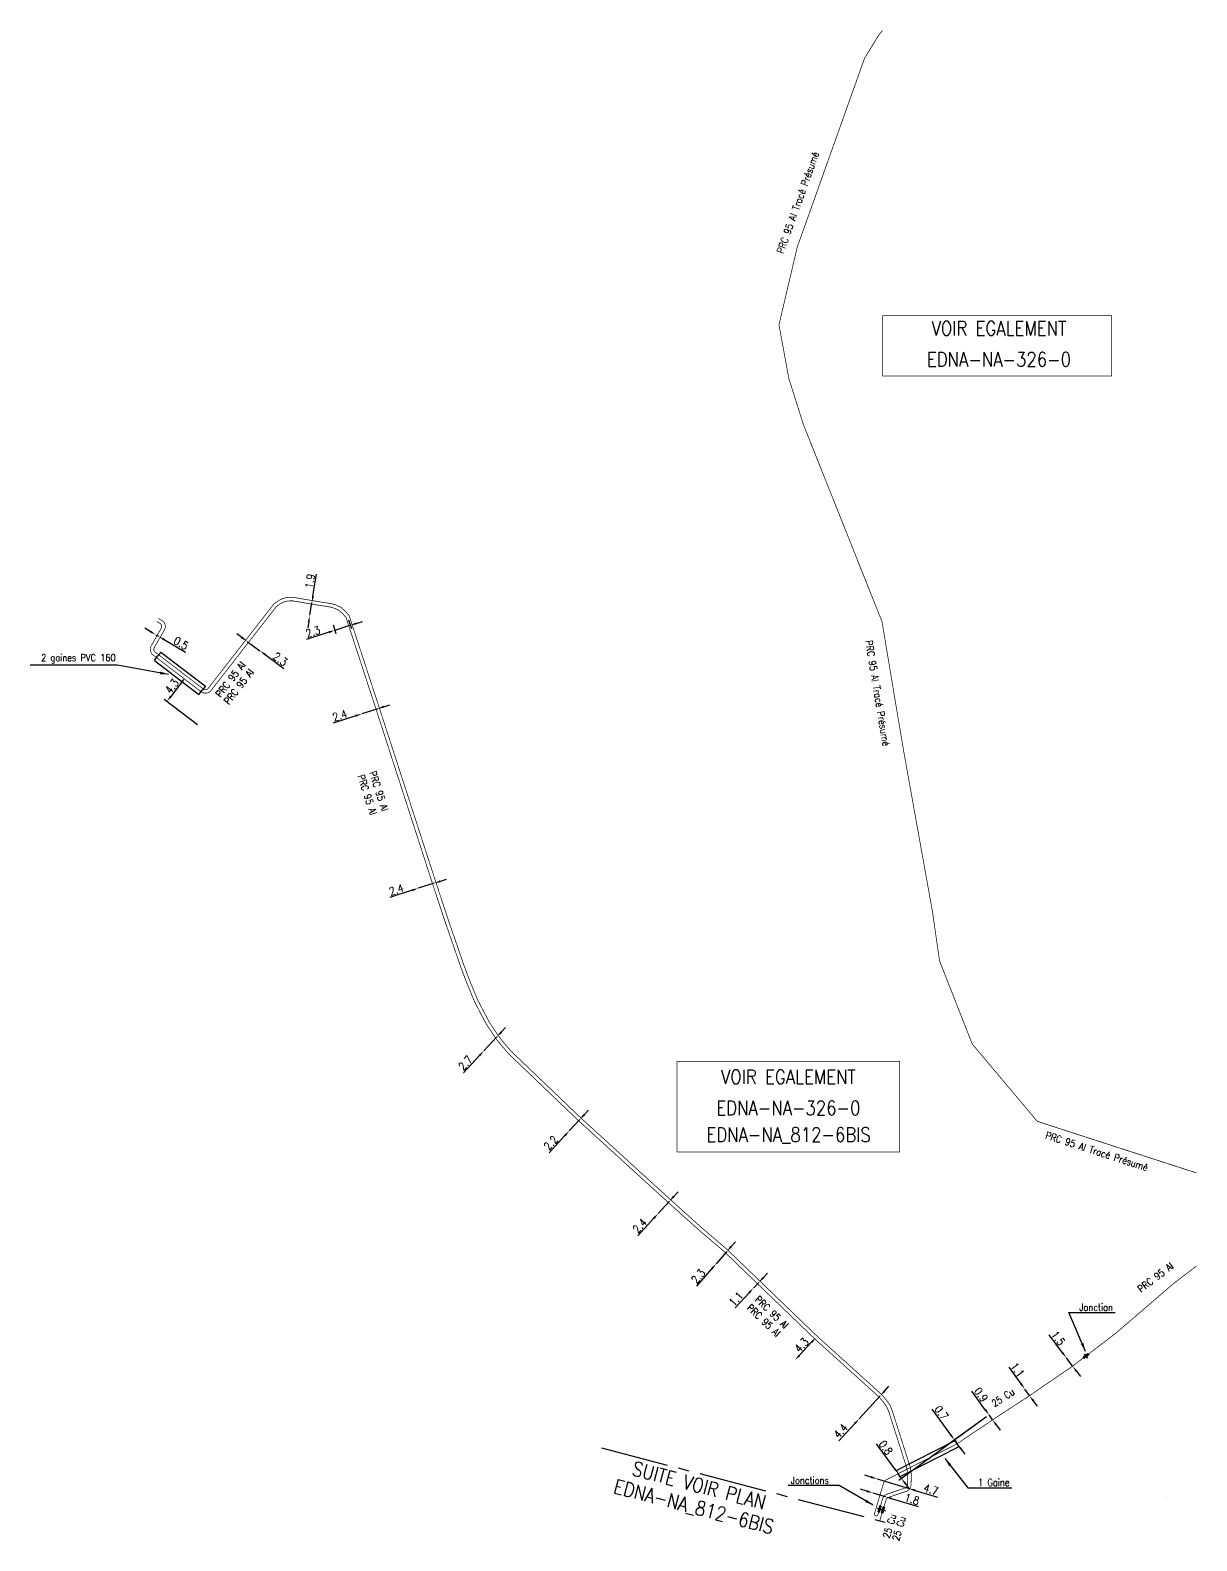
# Model space of a CAD drawing. Header units: millimetres. Extents: x 185000 to 186000, y 128000 to 129009.
# Drawn here: x 185836.1 to 186000, y 128787.7 to 129000.1 of the extents above; entities that cross this region are included whole.
import ezdxf
from ezdxf.enums import TextEntityAlignment as Align

# ---------------------------------------------------------------- set-up
doc = ezdxf.new("R2010")
doc.units = ezdxf.units.MM
doc.header["$PDMODE"] = 34
doc.linetypes.add('CENTER2', pattern=[28.575, 19.05, -3.175, 3.175, -3.175])
doc.layers.get('0').update_dxf_attribs({"linetype": 'CONTINUOUS'})
doc.layers.get('DEFPOINTS').update_dxf_attribs({"linetype": 'CONTINUOUS'})
for name, color, linetype in [('M_120', 5, 'M_ST_13'), ('M_300', 7, 'CONTINUOUS'), ('M_400', 7, 'CONTINUOUS'), ('M_930', 7, 'CONTINUOUS')]:
    doc.layers.add(name, color=color, linetype=linetype)
doc.styles.get("Standard").update_dxf_attribs({"font": 'romans.shx', "width": 0.85})
doc.linetypes.add('M_ST_13', pattern='A,5,-0.3,["oo",Standard,S=1.5,R=0,X=0,Y=-0.5],-3', length=8.3)
doc.dimstyles.get("Standard").update_dxf_attribs({"dimtxt": 1.5, "dimasz": 1.2, "dimexe": 0.625, "dimexo": 0.625, "dimgap": 0.25, "dimtad": 1, "dimdec": 1, "dimzin": 0, "dimdsep": 46, "dimtxsty": 'Standard', "dimcen": -0.5, "dimadec": 0, "dimazin": 0, "dimtfac": 1, "dimtdec": 1, "dimtmove": 0, "dimatfit": 3, "dimfxl": 0, "dimtolj": 1, "dimtzin": 0, "dimarcsym": 0})

# ---------------------------------------------------------------- blocks, each defined once
blk = doc.blocks.new('*D563')
at = {"layer": 'DEFPOINTS', "color": 0, "linetype": 'Continuous', "transparency": 16777216}
for p in [(185857.89, 128909.06), (185855.31, 128905.68), (185859.96, 128902.12)]:
    blk.add_point(p, dxfattribs=at)
at = {"layer": 'M_120', "color": 0, "linetype": 'Continuous', "lineweight": -2, "transparency": 16777216}
for p, q in [((185857.35, 128908.34), (185855.86, 128906.4)), ((185859.59, 128902.4), (185854.94, 128905.97))]:
    blk.add_line(p, q, dxfattribs=at)
at = {"layer": 'M_120', "color": 0, "linetype": 'Continuous', "transparency": 16777216}
for points in [[(185857.23, 128908.43), (185857.47, 128908.25), (185857.89, 128909.06)], [(185855.74, 128906.49), (185855.98, 128906.3), (185855.31, 128905.68)]]:
    blk.add_solid(points, dxfattribs=at)
at = {"layer": 'M_120', "color": 0, "linetype": 'Continuous', "transparency": 16777216, "insert": (185856.01, 128907.82), "char_height": 1.125, "attachment_point": 5, "rotation": 52.5655}
blk.add_mtext('\\A1;4.3', dxfattribs=at)
blk = doc.blocks.new('*D564')
at = {"layer": 'DEFPOINTS', "color": 0, "linetype": 'Continuous', "transparency": 16777216}
for p in [(185866.57, 128914.13), (185868.38, 128912.8), (185868.38, 128912.8)]:
    blk.add_point(p, dxfattribs=at)
at = {"layer": 'M_120', "color": 0, "linetype": 'Continuous', "lineweight": -2, "transparency": 16777216}
for p, q in [((185865.84, 128914.67), (185865.12, 128915.2)), ((185866.57, 128914.13), (185868.38, 128912.8)), ((185869.1, 128912.27), (185871.75, 128910.33))]:
    blk.add_line(p, q, dxfattribs=at)
at = {"layer": 'M_120', "color": 0, "linetype": 'Continuous', "transparency": 16777216}
for points in [[(185865.93, 128914.79), (185865.75, 128914.55), (185866.57, 128914.13)], [(185869.19, 128912.39), (185869.02, 128912.15), (185868.38, 128912.8)]]:
    blk.add_solid(points, dxfattribs=at)
at = {"layer": 'M_120', "color": 0, "linetype": 'Continuous', "transparency": 16777216, "insert": (185871.23, 128911.63), "char_height": 1.125, "attachment_point": 5, "rotation": 323.6711}
blk.add_mtext('\\A1;2.3', dxfattribs=at)
blk = doc.blocks.new('*D565')
at = {"layer": 'DEFPOINTS', "color": 0, "linetype": 'Continuous', "transparency": 16777216}
for p in [(185882.7, 128903.94), (185882.7, 128903.94), (185884.94, 128904.66)]:
    blk.add_point(p, dxfattribs=at)
at = {"layer": 'M_120', "color": 0, "linetype": 'Continuous', "lineweight": -2, "transparency": 16777216}
for p, q in [((185881.85, 128903.66), (185878.69, 128902.63)), ((185884.94, 128904.66), (185882.7, 128903.94)), ((185885.79, 128904.94), (185886.65, 128905.22))]:
    blk.add_line(p, q, dxfattribs=at)
at = {"layer": 'M_120', "color": 0, "linetype": 'Continuous', "transparency": 16777216}
for points in [[(185881.8, 128903.8), (185881.89, 128903.51), (185882.7, 128903.94)], [(185885.75, 128905.09), (185885.84, 128904.8), (185884.94, 128904.66)]]:
    blk.add_solid(points, dxfattribs=at)
at = {"layer": 'M_120', "color": 0, "linetype": 'Continuous', "transparency": 16777216, "insert": (185879.61, 128903.71), "char_height": 1.125, "attachment_point": 5, "rotation": 18.0576}
blk.add_mtext('\\A1;2.4', dxfattribs=at)
blk = doc.blocks.new('*D566')
at = {"layer": 'DEFPOINTS', "color": 0, "linetype": 'Continuous', "transparency": 16777216}
for p in [(185875.69, 128919.61), (185875.39, 128917.79), (185875.39, 128917.79)]:
    blk.add_point(p, dxfattribs=at)
at = {"layer": 'M_120', "color": 0, "linetype": 'Continuous', "lineweight": -2, "transparency": 16777216}
for p, q in [((185875.83, 128920.5), (185876.33, 128923.56)), ((185875.39, 128917.79), (185875.69, 128919.61)), ((185875.24, 128916.9), (185875.1, 128916.01))]:
    blk.add_line(p, q, dxfattribs=at)
at = {"layer": 'M_120', "color": 0, "linetype": 'Continuous', "transparency": 16777216}
for points in [[(185875.68, 128920.53), (185875.98, 128920.48), (185875.69, 128919.61)], [(185875.1, 128916.92), (185875.39, 128916.88), (185875.39, 128917.79)]]:
    blk.add_solid(points, dxfattribs=at)
at = {"layer": 'M_120', "color": 0, "linetype": 'Continuous', "transparency": 16777216, "insert": (185875.42, 128922.6), "char_height": 1.125, "attachment_point": 5, "rotation": 80.7051}
blk.add_mtext('\\A1;1.9', dxfattribs=at)
blk = doc.blocks.new('*D567')
at = {"layer": 'DEFPOINTS', "color": 0, "linetype": 'Continuous', "transparency": 16777216}
for p in [(185878.51, 128916.91), (185880.7, 128917.62), (185878.9, 128915.68)]:
    blk.add_point(p, dxfattribs=at)
at = {"layer": 'M_120', "color": 0, "linetype": 'Continuous', "lineweight": -2, "transparency": 16777216}
for p, q in [((185878.65, 128916.47), (185879.05, 128915.24)), ((185881.09, 128916.39), (185878.9, 128915.68)), ((185880.84, 128917.17), (185881.24, 128915.94)), ((185881.95, 128916.66), (185882.81, 128916.94)), ((185878.05, 128915.41), (185874.93, 128914.4))]:
    blk.add_line(p, q, dxfattribs=at)
at = {"layer": 'M_120', "color": 0, "linetype": 'Continuous', "transparency": 16777216}
for points in [[(185881.9, 128916.81), (185882, 128916.52), (185881.09, 128916.39)], [(185878, 128915.55), (185878.09, 128915.27), (185878.9, 128915.68)]]:
    blk.add_solid(points, dxfattribs=at)
at = {"layer": 'M_120', "color": 0, "linetype": 'Continuous', "transparency": 16777216, "insert": (185875.83, 128915.48), "char_height": 1.125, "attachment_point": 5, "rotation": 17.8413}
blk.add_mtext('\\A1;2.3', dxfattribs=at)
blk = doc.blocks.new('*D568')
at = {"layer": 'DEFPOINTS', "color": 0, "linetype": 'Continuous', "transparency": 16777216}
for p in [(185892.88, 128880.13), (185890.64, 128879.41), (185890.64, 128879.41)]:
    blk.add_point(p, dxfattribs=at)
at = {"layer": 'M_120', "color": 0, "linetype": 'Continuous', "lineweight": -2, "transparency": 16777216}
for p, q in [((185892.88, 128880.13), (185890.64, 128879.41)), ((185893.74, 128880.41), (185894.59, 128880.68)), ((185889.79, 128879.14), (185886.62, 128878.12))]:
    blk.add_line(p, q, dxfattribs=at)
at = {"layer": 'M_120', "color": 0, "linetype": 'Continuous', "transparency": 16777216}
for points in [[(185893.69, 128880.55), (185893.78, 128880.26), (185892.88, 128880.13)], [(185889.74, 128879.28), (185889.83, 128879), (185890.64, 128879.41)]]:
    blk.add_solid(points, dxfattribs=at)
at = {"layer": 'M_120', "color": 0, "linetype": 'Continuous', "transparency": 16777216, "insert": (185887.55, 128879.21), "char_height": 1.125, "attachment_point": 5, "rotation": 17.7952}
blk.add_mtext('\\A1;2.4', dxfattribs=at)
blk = doc.blocks.new('*D569')
at = {"layer": 'DEFPOINTS', "color": 0, "linetype": 'Continuous', "transparency": 16777216}
for p in [(185901.68, 128858.52), (185899.85, 128856.55), (185899.85, 128856.55)]:
    blk.add_point(p, dxfattribs=at)
at = {"layer": 'M_120', "color": 0, "linetype": 'Continuous', "lineweight": -2, "transparency": 16777216}
for p, q in [((185901.68, 128858.52), (185899.85, 128856.55)), ((185902.3, 128859.18), (185902.91, 128859.84)), ((185899.23, 128855.89), (185897, 128853.48))]:
    blk.add_line(p, q, dxfattribs=at)
at = {"layer": 'M_120', "color": 0, "linetype": 'Continuous', "transparency": 16777216}
for points in [[(185902.19, 128859.29), (185902.41, 128859.08), (185901.68, 128858.52)], [(185899.12, 128855.99), (185899.34, 128855.78), (185899.85, 128856.55)]]:
    blk.add_solid(points, dxfattribs=at)
at = {"layer": 'M_120', "color": 0, "linetype": 'Continuous', "transparency": 16777216, "insert": (185897.26, 128854.86), "char_height": 1.125, "attachment_point": 5, "rotation": 47.1251}
blk.add_mtext('\\A1;2.7', dxfattribs=at)
blk = doc.blocks.new('*D570')
at = {"layer": 'DEFPOINTS', "color": 0, "linetype": 'Continuous', "transparency": 16777216}
for p in [(185913.34, 128846.91), (185911.85, 128845.3), (185911.85, 128845.3)]:
    blk.add_point(p, dxfattribs=at)
at = {"layer": 'M_120', "color": 0, "linetype": 'Continuous', "lineweight": -2, "transparency": 16777216}
for p, q in [((185913.96, 128847.57), (185914.57, 128848.23)), ((185913.34, 128846.91), (185911.85, 128845.3)), ((185911.24, 128844.64), (185909.01, 128842.24))]:
    blk.add_line(p, q, dxfattribs=at)
at = {"layer": 'M_120', "color": 0, "linetype": 'Continuous', "transparency": 16777216}
for points in [[(185913.85, 128847.68), (185914.07, 128847.47), (185913.34, 128846.91)], [(185911.13, 128844.74), (185911.35, 128844.54), (185911.85, 128845.3)]]:
    blk.add_solid(points, dxfattribs=at)
at = {"layer": 'M_120', "color": 0, "linetype": 'Continuous', "transparency": 16777216, "insert": (185909.27, 128843.62), "char_height": 1.125, "attachment_point": 5, "rotation": 47.1531}
blk.add_mtext('\\A1;2.2', dxfattribs=at)
blk = doc.blocks.new('*D571')
at = {"layer": 'DEFPOINTS', "color": 0, "linetype": 'Continuous', "transparency": 16777216}
for p in [(185925.93, 128835.43), (185924.35, 128833.69), (185924.35, 128833.69)]:
    blk.add_point(p, dxfattribs=at)
at = {"layer": 'M_120', "color": 0, "linetype": 'Continuous', "lineweight": -2, "transparency": 16777216}
for p, q in [((185925.93, 128835.43), (185924.35, 128833.69)), ((185926.54, 128836.1), (185927.15, 128836.76)), ((185923.75, 128833.03), (185921.51, 128830.57))]:
    blk.add_line(p, q, dxfattribs=at)
at = {"layer": 'M_120', "color": 0, "linetype": 'Continuous', "transparency": 16777216}
for points in [[(185926.43, 128836.2), (185926.65, 128835.99), (185925.93, 128835.43)], [(185923.64, 128833.13), (185923.86, 128832.92), (185924.35, 128833.69)]]:
    blk.add_solid(points, dxfattribs=at)
at = {"layer": 'M_120', "color": 0, "linetype": 'Continuous', "transparency": 16777216, "insert": (185921.77, 128831.97), "char_height": 1.125, "attachment_point": 5, "rotation": 47.7009}
blk.add_mtext('\\A1;2.4', dxfattribs=at)
blk = doc.blocks.new('*D572')
at = {"layer": 'DEFPOINTS', "color": 0, "linetype": 'Continuous', "transparency": 16777216}
for p in [(185946.52, 128816.26), (185943.6, 128813.1), (185943.6, 128813.1)]:
    blk.add_point(p, dxfattribs=at)
at = {"layer": 'M_120', "color": 0, "linetype": 'Continuous', "lineweight": -2, "transparency": 16777216}
for p, q in [((185946.17, 128816.58), (185946.17, 128816.58)), ((185945.91, 128815.6), (185944.21, 128813.76)), ((185943.26, 128813.41), (185943.26, 128813.41))]:
    blk.add_line(p, q, dxfattribs=at)
at = {"layer": 'M_120', "color": 0, "linetype": 'Continuous', "transparency": 16777216}
for points in [[(185945.8, 128815.7), (185946.02, 128815.5), (185946.52, 128816.26)], [(185944.1, 128813.86), (185944.32, 128813.66), (185943.6, 128813.1)]]:
    blk.add_solid(points, dxfattribs=at)
at = {"layer": 'M_120', "color": 0, "linetype": 'Continuous', "transparency": 16777216, "insert": (185944.51, 128815.19), "char_height": 1.125, "attachment_point": 5, "rotation": 47.3788}
blk.add_mtext('\\A1;4.3', dxfattribs=at)
blk = doc.blocks.new('*D573')
at = {"layer": 'DEFPOINTS', "color": 0, "linetype": 'Continuous', "transparency": 16777216}
for p in [(185955.57, 128808.07), (185952.59, 128804.83), (185952.59, 128804.83)]:
    blk.add_point(p, dxfattribs=at)
at = {"layer": 'M_120', "color": 0, "linetype": 'Continuous', "lineweight": -2, "transparency": 16777216}
for p, q in [((185955.57, 128808.07), (185952.59, 128804.83)), ((185956.18, 128808.73), (185956.79, 128809.4)), ((185951.98, 128804.17), (185949.73, 128801.72))]:
    blk.add_line(p, q, dxfattribs=at)
at = {"layer": 'M_120', "color": 0, "linetype": 'Continuous', "transparency": 16777216}
for points in [[(185956.07, 128808.84), (185956.29, 128808.63), (185955.57, 128808.07)], [(185951.87, 128804.27), (185952.09, 128804.07), (185952.59, 128804.83)]]:
    blk.add_solid(points, dxfattribs=at)
at = {"layer": 'M_120', "color": 0, "linetype": 'Continuous', "transparency": 16777216, "insert": (185950, 128803.12), "char_height": 1.125, "attachment_point": 5, "rotation": 47.4078}
blk.add_mtext('\\A1;4.4', dxfattribs=at)
blk = doc.blocks.new('*D574')
at = {"layer": 'DEFPOINTS', "color": 0, "linetype": 'Continuous', "transparency": 16777216}
for p in [(185955.12, 128796.38), (185955.12, 128796.38), (185959.62, 128795.03)]:
    blk.add_point(p, dxfattribs=at)
at = {"layer": 'M_120', "color": 0, "linetype": 'Continuous', "lineweight": -2, "transparency": 16777216}
for p, q in [((185954.25, 128796.64), (185953.39, 128796.9)), ((185954.98, 128795.93), (185954.98, 128795.93)), ((185955.12, 128796.38), (185959.62, 128795.03)), ((185959.48, 128794.58), (185959.48, 128794.58)), ((185960.48, 128794.77), (185963.62, 128793.82))]:
    blk.add_line(p, q, dxfattribs=at)
at = {"layer": 'M_120', "color": 0, "linetype": 'Continuous', "transparency": 16777216}
for points in [[(185954.3, 128796.79), (185954.21, 128796.5), (185955.12, 128796.38)], [(185960.52, 128794.91), (185960.43, 128794.62), (185959.62, 128795.03)]]:
    blk.add_solid(points, dxfattribs=at)
at = {"layer": 'M_120', "color": 0, "linetype": 'Continuous', "transparency": 16777216, "insert": (185962.69, 128794.88), "char_height": 1.125, "attachment_point": 5, "rotation": 343.2436}
blk.add_mtext('\\A1;4.7', dxfattribs=at)
blk = doc.blocks.new('*D575')
at = {"layer": 'DEFPOINTS', "color": 0, "linetype": 'Continuous', "transparency": 16777216}
for p in [(185853.75, 128915.06), (185853.75, 128915.06), (185854.14, 128914.84)]:
    blk.add_point(p, dxfattribs=at)
at = {"layer": 'M_120', "color": 0, "linetype": 'Continuous', "lineweight": -2, "transparency": 16777216}
for p, q in [((185852.97, 128915.52), (185852.19, 128915.97)), ((185853.75, 128915.06), (185854.14, 128914.84)), ((185854.91, 128914.38), (185857.94, 128912.62))]:
    blk.add_line(p, q, dxfattribs=at)
at = {"layer": 'M_120', "color": 0, "linetype": 'Continuous', "transparency": 16777216}
for points in [[(185853.04, 128915.65), (185852.89, 128915.39), (185853.75, 128915.06)], [(185854.99, 128914.51), (185854.84, 128914.25), (185854.14, 128914.84)]]:
    blk.add_solid(points, dxfattribs=at)
at = {"layer": 'M_120', "color": 0, "linetype": 'Continuous', "transparency": 16777216, "insert": (185857.29, 128913.87), "char_height": 1.125, "attachment_point": 5, "rotation": 329.7888}
blk.add_mtext('\\A1;0.5', dxfattribs=at)
blk = doc.blocks.new('*D576')
at = {"layer": 'DEFPOINTS', "color": 0, "linetype": 'Continuous', "transparency": 16777216}
for p in [(185934.02, 128828.36), (185932.5, 128826.63), (185932.5, 128826.63)]:
    blk.add_point(p, dxfattribs=at)
at = {"layer": 'M_120', "color": 0, "linetype": 'Continuous', "lineweight": -2, "transparency": 16777216}
for p, q in [((185934.61, 128829.04), (185935.2, 128829.72)), ((185934.02, 128828.36), (185932.5, 128826.63)), ((185931.91, 128825.95), (185929.76, 128823.48))]:
    blk.add_line(p, q, dxfattribs=at)
at = {"layer": 'M_120', "color": 0, "linetype": 'Continuous', "transparency": 16777216}
for points in [[(185934.49, 128829.14), (185934.72, 128828.94), (185934.02, 128828.36)], [(185931.8, 128826.05), (185932.03, 128825.85), (185932.5, 128826.63)]]:
    blk.add_solid(points, dxfattribs=at)
at = {"layer": 'M_120', "color": 0, "linetype": 'Continuous', "transparency": 16777216, "insert": (185929.98, 128824.87), "char_height": 1.125, "attachment_point": 5, "rotation": 48.944}
blk.add_mtext('\\A1;2.3', dxfattribs=at)
blk = doc.blocks.new('*D577')
at = {"layer": 'DEFPOINTS', "color": 0, "linetype": 'Continuous', "transparency": 16777216}
for p in [(185954.52, 128794.41), (185954.52, 128794.41), (185956.24, 128793.89)]:
    blk.add_point(p, dxfattribs=at)
at = {"layer": 'M_120', "color": 0, "linetype": 'Continuous', "lineweight": -2, "transparency": 16777216}
for p, q in [((185953.66, 128794.67), (185952.8, 128794.93)), ((185954.52, 128794.41), (185956.24, 128793.89)), ((185957.11, 128793.63), (185960.89, 128792.49))]:
    blk.add_line(p, q, dxfattribs=at)
at = {"layer": 'M_120', "color": 0, "linetype": 'Continuous', "transparency": 16777216}
for points in [[(185953.7, 128794.81), (185953.62, 128794.52), (185954.52, 128794.41)], [(185957.15, 128793.77), (185957.06, 128793.49), (185956.24, 128793.89)]]:
    blk.add_solid(points, dxfattribs=at)
at = {"layer": 'M_120', "color": 0, "linetype": 'Continuous', "transparency": 16777216, "insert": (185960.03, 128793.53), "char_height": 1.125, "attachment_point": 5, "rotation": 343.2436}
blk.add_mtext('\\A1;1.8', dxfattribs=at)
blk = doc.blocks.new('*D578')
at = {"layer": 'DEFPOINTS', "color": 0, "linetype": 'Continuous', "transparency": 16777216}
for p in [(185970.86, 128805.38), (185970.86, 128805.38), (185971.36, 128804.69)]:
    blk.add_point(p, dxfattribs=at)
at = {"layer": 'M_120', "color": 0, "linetype": 'Continuous', "lineweight": -2, "transparency": 16777216}
for p, q in [((185970.33, 128806.11), (185968.44, 128808.72)), ((185971.36, 128804.69), (185970.86, 128805.38)), ((185971.89, 128803.96), (185972.42, 128803.23))]:
    blk.add_line(p, q, dxfattribs=at)
at = {"layer": 'M_120', "color": 0, "linetype": 'Continuous', "transparency": 16777216}
for points in [[(185970.45, 128806.2), (185970.21, 128806.02), (185970.86, 128805.38)], [(185972.01, 128804.05), (185971.77, 128803.87), (185971.36, 128804.69)]]:
    blk.add_solid(points, dxfattribs=at)
at = {"layer": 'M_120', "color": 0, "linetype": 'Continuous', "transparency": 16777216, "insert": (185969.73, 128808.22), "char_height": 1.125, "attachment_point": 5, "rotation": 305.9354}
blk.add_mtext('\\A1;0.9', dxfattribs=at)
blk = doc.blocks.new('*D579')
at = {"layer": 'DEFPOINTS', "color": 0, "linetype": 'Continuous', "transparency": 16777216}
for p in [(185970.86, 128805.38), (185966, 128801.86), (185966.38, 128801.33)]:
    blk.add_point(p, dxfattribs=at)
at = {"layer": 'M_120', "color": 0, "linetype": 'Continuous', "lineweight": -2, "transparency": 16777216}
for p, q in [((185965.48, 128802.59), (185962.85, 128806.2)), ((185970.48, 128805.1), (185965.62, 128801.58)), ((185966.38, 128801.33), (185966, 128801.86)), ((185966.91, 128800.6), (185967.44, 128799.87))]:
    blk.add_line(p, q, dxfattribs=at)
at = {"layer": 'M_120', "color": 0, "linetype": 'Continuous', "transparency": 16777216}
for points in [[(185965.6, 128802.67), (185965.35, 128802.5), (185966, 128801.86)], [(185967.03, 128800.69), (185966.79, 128800.51), (185966.38, 128801.33)]]:
    blk.add_solid(points, dxfattribs=at)
at = {"layer": 'M_120', "color": 0, "linetype": 'Continuous', "transparency": 16777216, "insert": (185964.16, 128805.68), "char_height": 1.125, "attachment_point": 5, "rotation": 305.9354}
blk.add_mtext('\\A1;0.7', dxfattribs=at)
blk = doc.blocks.new('*D580')
at = {"layer": 'DEFPOINTS', "color": 0, "linetype": 'Continuous', "transparency": 16777216}
for p in [(185970.86, 128805.38), (185958.08, 128797.11), (185958.55, 128796.46)]:
    blk.add_point(p, dxfattribs=at)
at = {"layer": 'M_120', "color": 0, "linetype": 'Continuous', "lineweight": -2, "transparency": 16777216}
for p, q in [((185970.48, 128805.1), (185958.17, 128796.18)), ((185957.56, 128797.83), (185955.04, 128801.31)), ((185958.55, 128796.46), (185958.08, 128797.11)), ((185957.71, 128796.83), (185957.71, 128796.83)), ((185959.08, 128795.73), (185959.61, 128795))]:
    blk.add_line(p, q, dxfattribs=at)
at = {"layer": 'M_120', "color": 0, "linetype": 'Continuous', "transparency": 16777216}
for points in [[(185957.68, 128797.92), (185957.44, 128797.75), (185958.08, 128797.11)], [(185959.2, 128795.82), (185958.96, 128795.64), (185958.55, 128796.46)]]:
    blk.add_solid(points, dxfattribs=at)
at = {"layer": 'M_120', "color": 0, "linetype": 'Continuous', "transparency": 16777216, "insert": (185956.34, 128800.78), "char_height": 1.125, "attachment_point": 5, "rotation": 305.9354}
blk.add_mtext('\\A1;0.8', dxfattribs=at)
blk = doc.blocks.new('*D581')
at = {"layer": 'DEFPOINTS', "color": 0, "linetype": 'Continuous', "transparency": 16777216}
for p in [(185975.88, 128809.01), (185975.88, 128809.01), (185976.55, 128808.09)]:
    blk.add_point(p, dxfattribs=at)
at = {"layer": 'M_120', "color": 0, "linetype": 'Continuous', "lineweight": -2, "transparency": 16777216}
for p, q in [((185975.35, 128809.74), (185973.67, 128812.07)), ((185976.55, 128808.09), (185975.88, 128809.01)), ((185976.26, 128809.29), (185976.26, 128809.29)), ((185976.93, 128808.37), (185976.93, 128808.37)), ((185977.07, 128807.36), (185977.6, 128806.63))]:
    blk.add_line(p, q, dxfattribs=at)
at = {"layer": 'M_120', "color": 0, "linetype": 'Continuous', "transparency": 16777216}
for points in [[(185975.47, 128809.83), (185975.23, 128809.65), (185975.88, 128809.01)], [(185977.2, 128807.45), (185976.95, 128807.27), (185976.55, 128808.09)]]:
    blk.add_solid(points, dxfattribs=at)
at = {"layer": 'M_120', "color": 0, "linetype": 'Continuous', "transparency": 16777216, "insert": (185974.85, 128811.71), "char_height": 1.125, "attachment_point": 5, "rotation": 305.9354}
blk.add_mtext('\\A1;1.1', dxfattribs=at)
blk = doc.blocks.new('*D582')
at = {"layer": 'DEFPOINTS', "color": 0, "linetype": 'Continuous', "transparency": 16777216}
for p in [(185981.73, 128813.39), (185981.73, 128813.39), (185982.6, 128812.23)]:
    blk.add_point(p, dxfattribs=at)
at = {"layer": 'M_120', "color": 0, "linetype": 'Continuous', "lineweight": -2, "transparency": 16777216}
for p, q in [((185981.19, 128814.11), (185979.29, 128816.62)), ((185982.6, 128812.23), (185981.73, 128813.39)), ((185983.14, 128811.51), (185983.69, 128810.8)), ((185995.88, 128793.86), (185995.88, 128793.86))]:
    blk.add_line(p, q, dxfattribs=at)
at = {"layer": 'M_120', "color": 0, "linetype": 'Continuous', "transparency": 16777216}
for points in [[(185981.31, 128814.2), (185981.07, 128814.02), (185981.73, 128813.39)], [(185983.26, 128811.6), (185983.02, 128811.42), (185982.6, 128812.23)]]:
    blk.add_solid(points, dxfattribs=at)
at = {"layer": 'M_120', "color": 0, "linetype": 'Continuous', "transparency": 16777216, "insert": (185980.57, 128816.17), "char_height": 1.125, "attachment_point": 5, "rotation": 307.0491}
blk.add_mtext('\\A1;1.5', dxfattribs=at)
blk = doc.blocks.new('M_300_04')
at = {"color": 0, "linetype": 'Continuous'}
blk.add_line((0, 0.38), (0, -0.38), dxfattribs=at)
blk.add_solid([(-0.5, 0.19), (-0.5, -0.19), (0.5, 0.19), (0.5, -0.19)], dxfattribs=at)
at = {"color": 0, "linetype": 'Continuous', "width": 0.75, "flags": 3}
for tag, p in [('DEF_COUP', (0.02, -7)), ('DEF_LEG', (0, -5)), ('DEF_TYPE', (0, -9))]:
    blk.add_attdef(tag, text='', height=1.2, dxfattribs=at).set_placement(p, align=Align.MIDDLE)
blk = doc.blocks.new('*D583')
at = {"layer": 'DEFPOINTS', "color": 0, "linetype": 'Continuous', "transparency": 16777216}
for p in [(185937.73, 128823.2), (185937.73, 128823.2), (185938.49, 128824)]:
    blk.add_point(p, dxfattribs=at)
at = {"layer": 'M_120', "color": 0, "linetype": 'Continuous', "lineweight": -2, "transparency": 16777216}
for p, q in [((185939.1, 128824.66), (185939.72, 128825.31)), ((185937.12, 128822.54), (185935.15, 128820.45)), ((185938.49, 128824), (185937.73, 128823.2))]:
    blk.add_line(p, q, dxfattribs=at)
at = {"layer": 'M_120', "color": 0, "linetype": 'Continuous', "transparency": 16777216}
for points in [[(185938.99, 128824.76), (185939.21, 128824.55), (185938.49, 128824)], [(185937.01, 128822.65), (185937.23, 128822.44), (185937.73, 128823.2)]]:
    blk.add_solid(points, dxfattribs=at)
at = {"layer": 'M_120', "color": 0, "linetype": 'Continuous', "transparency": 16777216, "insert": (185935.28, 128821.68), "char_height": 1.125, "attachment_point": 5, "rotation": 46.7916}
blk.add_mtext('\\A1;1.1', dxfattribs=at)

msp = doc.modelspace()

# ---------------------------------------------------------------- linework, layer by layer
at = {"layer": 'M_120', "const_width": 0.1, "flags": 128}
msp.add_lwpolyline([(185955.87, 129000), (185955.39, 128999.42), (185953.36, 128996.12), (185943.9, 128969.56), (185941.35, 128958.73, 0.103399), (185941.35, 128958.52), (185942.71, 128951.11), (185944.74, 128944.66), (185955.81, 128916.9), (185958.8, 128899), (185962.93, 128875.96), (185963.89, 128869.23), (185968.49, 128857.52), (185977.55, 128846.75, 0.140522), (185977.78, 128846.6), (186000, 128839.4)], format="xyb", dxfattribs=at)
at = {"layer": 'M_120'}
for points in [[(185955.5, 128790.5, 0.1, 0.1, 0), (185955.95, 128792.02, 0.1, 0.1, 0), (185956.37, 128793.44, 0.1, 0.1, -0.243566), (185956.69, 128793.78, 0.1, 0.1, 0), (185959.21, 128794.63, 0.1, 0.1, 0.311303), (185959.89, 128795.54, 0.1, 0.1, 0), (185959.92, 128796.38, 0.1, 0.1, 0), (185959.91, 128797.16, 0.1, 0.1, 0), (185959.79, 128797.99, 0.1, 0.1, 0), (185957.27, 128805.89, 0.1, 0.1, 0), (185956.96, 128806.69, 0.1, 0.1, 0), (185956.53, 128807.32, 0.1, 0.1, 0), (185955.75, 128808.25, 0.1, 0.1, 0), (185946.69, 128816.44, 0.1, 0.1, 0), (185938.66, 128824.18, 0.1, 0.1, 0), (185933.93, 128828.74, 0.1, 0.1, 0), (185930.45, 128831.7, 0.1, 0.1, 0), (185926.1, 128835.62, 0.1, 0.1, 0), (185913.51, 128847.1, 0.1, 0.1, 0), (185903.67, 128856.52, 0.1, 0.1, 0), (185902.57, 128857.8, 0.1, 0.1, 0), (185901.89, 128858.67, 0.1, 0.1, 0), (185900.63, 128860.57, 0.1, 0.1, 0), (185899.62, 128862.48, 0.1, 0.1, 0), (185898.96, 128863.77, 0.1, 0.1, 0), (185898.38, 128865.17, 0.1, 0.1, 0), (185897.86, 128866.43, 0.1, 0.1, 0), (185897.05, 128868.58, 0.1, 0.1, 0), (185896.08, 128871.41, 0.1, 0.1, 0), (185894.91, 128874.79, 0.1, 0.1, 0), (185893.12, 128880.21, 0.1, 0.1, 0), (185885.17, 128904.74, 0.1, 0.1, 0), (185880.92, 128917.74, 0.1, 0.1, 0), (185880.34, 128918.41, 0.1, 0.1, 0), (185879.72, 128918.94, 0.1, 0.1, 0), (185879.04, 128919.25, 0.1, 0.1, 0), (185878.45, 128919.42, 0.1, 0.1, 0), (185875.73, 128919.86, 0.1, 0.1, 0), (185873, 128920.33, 0.1, 0.1, 0), (185872.25, 128920.32, 0.1, 0.1, 0), (185871.57, 128920.15, 0.1, 0.1, 0), (185870.84, 128919.76, 0.1, 0.1, 0), (185870.3, 128919.34, 0.1, 0.1, 0), (185866.37, 128914.29, 0.1, 0.1, 0), (185861.11, 128907.53, 0.1, 0.1, -0.411613), (185860.42, 128907.44, 0.1, 0.1, 0), (185858.05, 128909.25, 0.1, 0.1, 0), (185854.15, 128912.24, 0.1, 0.1, 0), (185853.66, 128912.61, 0.1, 0.1, -0.373455), (185853.53, 128913.26, 0.1, 0.1, 0), (185854.35, 128914.71, 0.1, 0.1, 0), (185854.94, 128915.71, 0.1, 0.1, 0.414211), (185854.59, 128917.08, 0.1, 0.1, 0), (185854.12, 128917.35, 0, 0, 0)], [(186000, 128826.31, 0.1, 0.1, 0), (185996.82, 128823.87, 0.1, 0.1, 0), (185988.62, 128816.82, 0.1, 0.1, 0), (185984.47, 128813.66, 0.1, 0.1, 0), (185982.6, 128812.23, 0.1, 0.1, 0), (185976.55, 128808.09, 0.1, 0.1, 0), (185971.36, 128804.69, 0.1, 0.1, 0), (185966.38, 128801.33, 0.1, 0.1, 0), (185958.08, 128797.11, 0.1, 0.1, 0), (185956.31, 128796.2, 0.1, 0.1, 0.205504), (185956.06, 128795.9, 0.1, 0.1, 0), (185954.74, 128791.46, 0.1, 0.1, 0.414214), (185954.87, 128791.21, 0.1, 0.1, 0), (185954.97, 128791.18, 0.1, 0.1, 0.414214), (185955.22, 128791.32, 0.1, 0.1, 0), (185955.47, 128792.16, 0.1, 0.1, 0), (185955.89, 128793.59, 0.1, 0.1, -0.243566), (185956.53, 128794.25, 0.1, 0.1, 0), (185959.05, 128795.1, 0.1, 0.1, 0.311303), (185959.39, 128795.55, 0.1, 0.1, 0), (185959.42, 128796.38, 0.1, 0.1, 0), (185959.41, 128797.13, 0.1, 0.1, 0), (185959.3, 128797.88, 0.1, 0.1, 0), (185956.8, 128805.72, 0.1, 0.1, 0), (185956.51, 128806.45, 0.1, 0.1, 0), (185956.13, 128807.02, 0.1, 0.1, 0), (185955.39, 128807.9, 0.1, 0.1, 0), (185946.35, 128816.08, 0.1, 0.1, 0), (185938.31, 128823.82, 0.1, 0.1, 0), (185933.6, 128828.37, 0.1, 0.1, 0), (185930.13, 128831.32, 0.1, 0.1, 0), (185925.77, 128835.24, 0.1, 0.1, 0), (185913.17, 128846.73, 0.1, 0.1, 0), (185903.31, 128856.17, 0.1, 0.1, 0), (185902.18, 128857.49, 0.1, 0.1, 0), (185901.48, 128858.38, 0.1, 0.1, 0), (185900.2, 128860.31, 0.1, 0.1, 0), (185899.17, 128862.25, 0.1, 0.1, 0), (185898.51, 128863.56, 0.1, 0.1, 0), (185897.92, 128864.98, 0.1, 0.1, 0), (185897.4, 128866.25, 0.1, 0.1, 0), (185896.58, 128868.41, 0.1, 0.1, 0), (185895.61, 128871.24, 0.1, 0.1, 0), (185894.43, 128874.63, 0.1, 0.1, 0), (185892.64, 128880.05, 0.1, 0.1, 0), (185884.7, 128904.59, 0.1, 0.1, 0), (185880.48, 128917.49, 0.1, 0.1, 0), (185879.98, 128918.05, 0.1, 0.1, 0), (185879.45, 128918.51, 0.1, 0.1, 0), (185878.86, 128918.78, 0.1, 0.1, 0), (185878.34, 128918.94, 0.1, 0.1, 0), (185875.65, 128919.37, 0.1, 0.1, 0), (185872.96, 128919.83, 0.1, 0.1, 0), (185872.32, 128919.82, 0.1, 0.1, 0), (185871.75, 128919.68, 0.1, 0.1, 0), (185871.12, 128919.34, 0.1, 0.1, 0), (185870.66, 128918.98, 0.1, 0.1, 0), (185866.76, 128913.98, 0.1, 0.1, 0), (185861.51, 128907.23, 0.1, 0.1, -0.411613), (185860.11, 128907.05, 0.1, 0.1, 0), (185857.74, 128908.86, 0.1, 0.1, 0), (185853.36, 128912.22, 0.1, 0.1, -0.373455), (185853.1, 128913.5, 0.1, 0.1, 0), (185853.92, 128914.96, 0.1, 0.1, 0), (185854.51, 128915.97, 0.1, 0.1, 0.414211), (185854.33, 128916.65, 0.1, 0.1, 0), (185853.87, 128916.92, 0, 0, 0)]]:
    msp.add_lwpolyline(points, format="xyseb", dxfattribs=at)
at = {"layer": 'M_400', "color": 7, "linetype": 'CONTINUOUS'}
for p, q in [((185853.55, 128911.44), (185854, 128912.04)), ((185854.46, 128912.63), (185854, 128912.04)), ((185854.46, 128912.63), (185860.72, 128907.84)), ((185853.55, 128911.44), (185859.81, 128906.65)), ((185860.72, 128907.84), (185860.26, 128907.25)), ((185859.81, 128906.65), (185860.26, 128907.25)), ((185966.16, 128801.78), (185957.86, 128797.55)), ((185966.16, 128801.78), (185966.38, 128801.33)), ((185966.61, 128800.89), (185966.38, 128801.33)), ((185966.61, 128800.89), (185958.31, 128796.66)), ((185957.86, 128797.55), (185958.08, 128797.11)), ((185958.31, 128796.66), (185958.08, 128797.11))]:
    msp.add_line(p, q, dxfattribs=at)
at = {"layer": 'M_930', "const_width": 0.1}
for points in [[(185955.92, 128959.9), (185988.1, 128959.9), (185988.1, 128951.44), (185955.92, 128951.44)], [(185927, 128855.08), (185958.31, 128855.08), (185958.31, 128842.34), (185927, 128842.34)]]:
    msp.add_lwpolyline(points, close=True, dxfattribs=at)
at = {"layer": 'M_930', "linetype": 'CENTER2', "ltscale": 0.5, "flags": 128}
msp.add_lwpolyline([(185916.39, 128800.75), (185955.5, 128790.5), (185956.23, 128790.31)], dxfattribs=at)

# ---------------------------------------------------------------- block references
at = {"layer": 'M_300'}
for p, rotation in [((185984.47, 128813.66), 37.31996773044734), ((185955.47, 128792.16), 73.43004531014171), ((185955.95, 128792.02), 73.43004531132797)]:
    msp.add_blockref('M_300_04', p, dxfattribs=dict(at, rotation=rotation))

# ---------------------------------------------------------------- texts
at = {"layer": 'M_120', "width": 0.85}
for s, rotation, p in [('PRC 95 Al Tracé Présumé', 70.4063, (185941.93, 128968.55)), ('PRC 95 Al Tracé Présumé', 279.4909, (185953.45, 128914.19)), ('PRC 95 Al', 52.1111, (185862.85, 128906.16)), ('PRC 95 Al', 52.1111, (185864.02, 128905.16)), ('PRC 95 Al', 287.9439, (185882.08, 128895.2)), ('PRC 95 Al', 287.9439, (185883.71, 128895.7)), ('PRC 95 Al Tracé Présumé', 342.0633, (185978.69, 128844.27)), ('PRC 95 Al', 37.4757, (185992.22, 128822.53)), ('PRC 95 Al', 316.0519, (185936.73, 128820.34)), ('PRC 95 Al', 316.0519, (185937.86, 128821.49)), ('25 Cu', 33.2549, (185971.64, 128806.45)), ('25 Cu', 73.43, (185956.85, 128787.95)), ('25 Cu', 73.43, (185958.17, 128787.58))]:
    msp.add_text(s, height=1, rotation=rotation, dxfattribs=at).set_placement(p)
at = {"layer": 'M_300', "linetype": 'Continuous', "char_height": 1}
for s, insert, attachment_point in [('Jonction', (185983.54, 128820.52), 4), ('Jonctions', (185948.35, 128796.19), 6)]:
    msp.add_mtext(s, dxfattribs=dict(at, insert=insert, attachment_point=attachment_point))
at = {"layer": 'M_400', "char_height": 1}
for s, insert, attachment_point in [('2 gaines PVC 160 ', (185848.11, 128911.68), 6), ('1 Gaine ', (185969.32, 128795.88), 4)]:
    msp.add_mtext(s, dxfattribs=dict(at, insert=insert, attachment_point=attachment_point))
at = {"layer": 'M_930', "width": 0.85}
for s, p in [('VOIR EGALEMENT', (185972.24, 128957.14)), ('EDNA-NA-326-0', (185972.24, 128952.77)), ('VOIR EGALEMENT', (185942.65, 128851.91)), ('EDNA-NA-326-0', (185942.65, 128847.54)), ('EDNA-NA_812-6BIS', (185942.68, 128843.78))]:
    msp.add_text(s, height=2, dxfattribs=at).set_placement(p, align=Align.CENTER)
for s, p in [('SUITE VOIR PLAN', (185929.84, 128794.49)), ('EDNA-NA_812-6BIS', (185929.12, 128791.51))]:
    msp.add_text(s, height=2, rotation=345.3136, dxfattribs=at).set_placement(p, align=Align.CENTER)

# ---------------------------------------------------------------- dimensions: what is measured, and where the dimension line sits
at = {"layer": 'M_120', "linetype": 'Continuous'}
for base, p1, p2, angle, override, picture, middle in [((185875.39, 128917.79), (185875.69, 128919.61), (185875.39, 128917.79), 80.7051, {"dimscale": 0.75, "dimatfit": 0}, '*D566', (185876.16, 128922.47)), ((185853.75, 128915.06), (185854.14, 128914.84), (185853.75, 128915.06), 329.7888, {"dimscale": 0.75, "dimatfit": 0}, '*D575', (185856.91, 128913.22)), ((185878.9, 128915.68), (185880.7, 128917.62), (185878.51, 128916.91), 17.8413, {"dimscale": 0.75, "dimatfit": 0}, '*D567', (185876.06, 128914.77)), ((185868.3799, 128912.8006), (185866.5672, 128914.1335), (185868.3799, 128912.8006), 143.6711, {"dimscale": 0.75, "dimatfit": 0}, '*D564', (185870.7882, 128911.0297)), ((185855.31, 128905.68), (185857.89, 128909.06), (185859.96, 128902.12), 52.5655, {"dimscale": 0.75, "dimatfit": 0}, '*D563', (185856.6, 128907.37)), ((185882.7, 128903.94), (185884.94, 128904.66), (185882.7, 128903.94), 18.0576, {"dimscale": 0.75, "dimatfit": 0}, '*D565', (185879.84, 128903)), ((185890.64, 128879.41), (185892.88, 128880.13), (185890.64, 128879.41), 17.7952, {"dimscale": 0.75, "dimatfit": 0}, '*D568', (185887.78, 128878.49)), ((185899.85, 128856.55), (185901.68, 128858.52), (185899.85, 128856.55), 47.1251, {"dimscale": 0.75, "dimatfit": 0}, '*D569', (185897.81, 128854.35)), ((185911.85, 128845.3), (185913.34, 128846.91), (185911.85, 128845.3), 47.1531, {"dimscale": 0.75, "dimatfit": 0}, '*D570', (185909.82, 128843.11)), ((185924.35, 128833.69), (185925.93, 128835.43), (185924.35, 128833.69), 47.7009, {"dimscale": 0.75, "dimatfit": 0}, '*D571', (185922.33, 128831.46)), ((185932.5, 128826.63), (185934.02, 128828.36), (185932.5, 128826.63), 48.944, {"dimscale": 0.75, "dimatfit": 0}, '*D576', (185930.54, 128824.37)), ((185937.73, 128823.2), (185938.49, 128824), (185937.73, 128823.2), 46.7916, {"dimscale": 0.75, "dimatfit": 0}, '*D583', (185935.83, 128821.17)), ((185943.6, 128813.1), (185946.52, 128816.26), (185943.6, 128813.1), 47.3788, {"dimscale": 0.75, "dimatfit": 0}, '*D572', (185945.06, 128814.68)), ((185981.73, 128813.39), (185982.6, 128812.23), (185981.73, 128813.39), 307.0491, {"dimscale": 0.75, "dimlfac": 1, "dimlunit": 2, "dimatfit": 0}, '*D582', (185979.97, 128815.72)), ((185975.88, 128809.01), (185976.55, 128808.09), (185975.88, 128809.01), 305.9354, {"dimscale": 0.75, "dimlfac": 1, "dimlunit": 2, "dimatfit": 0}, '*D581', (185974.24, 128811.27)), ((185952.59, 128804.83), (185955.57, 128808.07), (185952.59, 128804.83), 47.4078, {"dimscale": 0.75, "dimatfit": 0}, '*D573', (185950.55, 128802.62)), ((185970.86, 128805.38), (185971.36, 128804.69), (185970.86, 128805.38), 305.9354, {"dimscale": 0.75, "dimlfac": 1, "dimlunit": 2, "dimatfit": 0}, '*D578', (185969.12, 128807.78)), ((185966.0035, 128801.8573), (185966.385, 128801.331), (185970.8616, 128805.3785), 305.9354, {"dimscale": 0.75, "dimatfit": 0}, '*D579', (185963.5512, 128805.2406)), ((185958.55, 128796.46), (185958.08, 128797.11), (185970.86, 128805.38), 125.9354, {"dimscale": 0.75, "dimatfit": 0}, '*D580', (185955.74, 128800.34)), ((185954.52, 128794.41), (185956.24, 128793.89), (185954.52, 128794.41), 343.2436, {"dimscale": 0.75, "dimatfit": 0}, '*D577', (185959.81, 128792.81)), ((185955.12, 128796.38), (185959.62, 128795.03), (185955.12, 128796.38), 343.2436, {"dimscale": 0.75, "dimatfit": 0}, '*D574', (185962.48, 128794.17))]:
    dim = msp.add_linear_dim(base=base, p1=p1, p2=p2, angle=angle, dimstyle='Standard', override=override, dxfattribs=at)
    dim.commit()
    dim.dimension.update_dxf_attribs({"geometry": picture, "text_midpoint": middle, "dimtype": 160})

# ---------------------------------------------------------------- leaders
at = {"layer": 'M_300', "linetype": 'Continuous', "annotation_type": 0, "has_hookline": 1}
for points, hookline_direction, text_width in [([(185984.4, 128814.31), (185982.09, 128819.77), (185983.29, 128819.77)], 0, 5.02), ([(185954.57, 128792.69), (185949.8, 128795.44), (185948.6, 128795.44)], 1, 5.75)]:
    msp.add_leader(points, dimstyle='Standard', dxfattribs=dict(at, hookline_direction=hookline_direction, text_width=text_width))
at = {"layer": 'M_400', "annotation_type": 0, "has_hookline": 1}
for points, hookline_direction, text_width in [([(185855.54, 128909.49), (185848.36, 128910.77)], 1, 12.02), ([(185964.65, 128799.26), (185967.87, 128795.13), (185969.07, 128795.13)], 0, 4.74)]:
    msp.add_leader(points, dimstyle='Standard', dxfattribs=dict(at, hookline_direction=hookline_direction, text_width=text_width))

doc.saveas('drawing.dxf')
